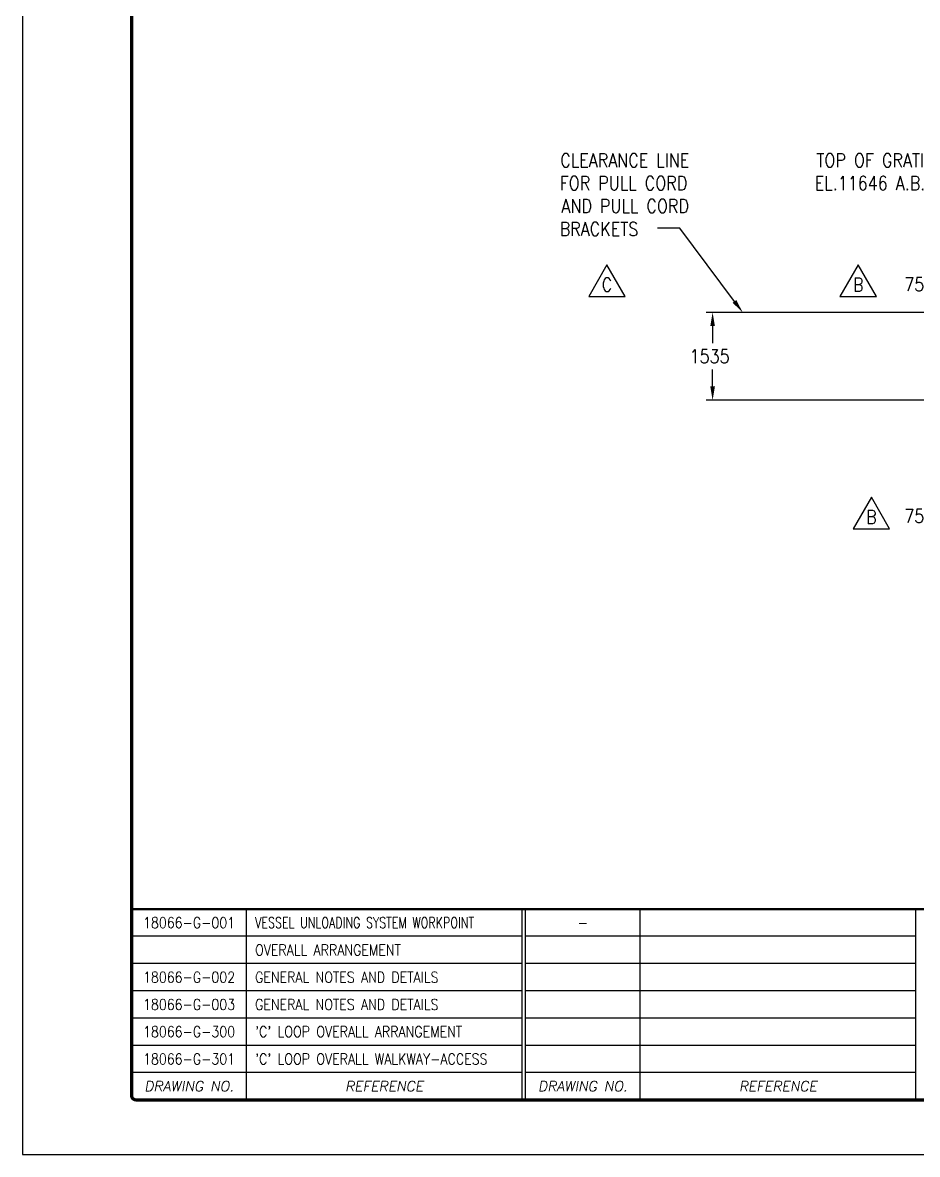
# Model space of a CAD drawing. Extents: x 0 to 68580, y 0 to 45720.
# Drawn here: x 0 to 15636, y 0 to 19783 of the extents above; entities that cross this region are included whole.
import ezdxf
from ezdxf.enums import TextEntityAlignment as Align

# ---------------------------------------------------------------- set-up
doc = ezdxf.new("R2010")
doc.units = 0
doc.header["$LTSCALE"] = 40
doc.layers.get('0').update_dxf_attribs({"linetype": 'CONTINUOUS'})
doc.layers.get('DEFPOINTS').update_dxf_attribs({"linetype": 'CONTINUOUS'})
for name, color, linetype in [('EMS_BORDER', 7, 'CONTINUOUS'), ('EMS_DIM', 3, 'CONTINUOUS'), ('EMS_OBJECT', 252, 'CONTINUOUS'), ('EMS_REV', 7, 'CONTINUOUS'), ('EMS_SHEET', 252, 'CONTINUOUS'), ('EMS_TXT', 2, 'CONTINUOUS')]:
    doc.layers.add(name, color=color, linetype=linetype)
doc.styles.add('EMS', font='Romans.shx', dxfattribs={"width": 0.85, "height": 240})
doc.styles.add('EMS_STATUS', font='txt', dxfattribs={"oblique": 15, "height": 4.7625})
doc.dimstyles.get("Standard").update_dxf_attribs({"dimtxt": 0.125, "dimasz": 0.25, "dimexe": 0.18, "dimexo": 0.0625, "dimgap": 0.09, "dimtad": 0, "dimtih": 1, "dimtoh": 1, "dimzin": 12, "dimcen": 0.09, "dimclrd": 160, "dimclre": 160, "dimclrt": 200, "dimazin": 3, "dimtfac": 1, "dimtofl": 0, "dimtmove": 0, "dimatfit": 3})

# ---------------------------------------------------------------- blocks, each defined once
blk = doc.blocks.new('EMS_REFERENCETXT')
at = {"layer": 'EMS_BORDER', "color": 3, "style": 'EMS', "width": 0.85}
for tag, p in [('DWGREFNO1', (38.78, 54)), ('DWGREFNO7', (130.52, 54)), ('DWGREFNO2', (38.78, 47.64)), ('DWGREFNO8', (130.52, 47.64)), ('DWGREFNO3', (38.78, 41.29)), ('DWGREFNO9', (130.52, 41.29)), ('DWGREFNO4', (38.78, 34.94)), ('DWGREFNO10', (130.52, 34.94)), ('DWGREFNO5', (38.78, 28.58)), ('DWGREFNO11', (130.52, 28.58)), ('DWGREFNO6', (38.78, 22.23)), ('DWGREFNO12', (130.52, 22.23))]:
    blk.add_attdef(tag, text='', height=2.53, dxfattribs=at).set_placement(p, align=Align.MIDDLE_CENTER)
for tag, p in [('DWGREF1', (54.17, 54)), ('DWGREF7', (145.91, 54)), ('DWGREF2', (54.17, 47.64)), ('DWGREF8', (145.91, 47.64)), ('DWGREF3', (54.17, 41.29)), ('DWGREF9', (145.91, 41.29)), ('DWGREF4', (54.17, 34.94)), ('DWGREF10', (145.91, 34.94)), ('DWGREF5', (54.17, 28.58)), ('DWGREF11', (145.91, 28.58)), ('DWGREF6', (54.17, 22.23)), ('DWGREF12', (145.91, 22.23))]:
    blk.add_attdef(tag, text='', height=2.53, dxfattribs=at).set_placement(p, align=Align.MIDDLE_LEFT)
blk = doc.blocks.new('EMS_BORDER')
at = {"layer": 'EMS_BORDER'}
for p, q in [((52.17, 12.7), (52.17, 57.17)), ((116.34, 57.17), (116.34, 12.7)), ((117.14, 12.7), (117.14, 57.17)), ((208.08, 57.17), (208.08, 12.7)), ((116.34, 50.82), (25.4, 50.82)), ((208.08, 50.82), (117.14, 50.82)), ((116.34, 44.47), (25.4, 44.47)), ((208.08, 44.47), (117.14, 44.47)), ((116.34, 38.11), (25.4, 38.11)), ((208.08, 38.11), (117.14, 38.11)), ((116.34, 31.76), (25.4, 31.76)), ((208.08, 31.76), (117.14, 31.76)), ((116.34, 25.41), (25.4, 25.41)), ((208.08, 25.41), (117.14, 25.41)), ((116.34, 19.05), (25.4, 19.05)), ((208.08, 19.05), (117.14, 19.05))]:
    blk.add_line(p, q, dxfattribs=at)
at = {"layer": 'EMS_BORDER', "const_width": 0.762}
blk.add_lwpolyline([(900.7, 12.7), (26.4, 12.7, -0.414214), (25.4, 13.7), (25.4, 595.9, -0.414214), (26.4, 596.9), (900.7, 596.9, -0.414214), (901.7, 595.9), (901.7, 13.7, -0.414214)], format="xyb", close=True, dxfattribs=at)
at = {"layer": 'EMS_BORDER', "const_width": 0.508}
blk.add_lwpolyline([(901.7, 57.17), (25.4, 57.17)], dxfattribs=at)
at = {"layer": 'EMS_SHEET'}
blk.add_lwpolyline([(0, 609.6), (0, 0), (914.4, 0), (914.4, 609.6)], close=True, dxfattribs=at)
at = {"layer": 'EMS_BORDER', "color": 3, "style": 'EMS', "oblique": 10}
for p in [(38.78, 15.88), (130.52, 15.88)]:
    blk.add_text('DRAWING NO.', height=2.3693, dxfattribs=at).set_placement(p, align=Align.MIDDLE_CENTER)
at = {"layer": 'EMS_BORDER', "color": 2, "style": 'EMS', "width": 0.85}
for tag, p in [('SCALE', (608.16, 47.68)), ('DATE', (608.16, 36.58)), ('DRAWN', (608.16, 25.48)), ('CHECKED', (608.16, 14.38))]:
    blk.add_attdef(tag, text='', height=3.17, dxfattribs=at).set_placement(p, align=Align.CENTER)
at = {"layer": 'EMS_BORDER', "color": 7, "style": 'EMS_STATUS', "oblique": 15}
for tag, p in [('STATUSLINE1', (678.04, 46.72)), ('STATUSLINE2', (678.04, 40.37))]:
    blk.add_attdef(tag, text='', height=4.76, dxfattribs=at).set_placement(p, align=Align.CENTER)
at = {"layer": 'EMS_BORDER', "color": 7, "style": 'EMS', "width": 0.85}
for tag, height, p in [('DRAWINGTITLELINE1', 3.81, (856.17, 43.6)), ('DRAWINGTITLELINE2', 3.81, (856.17, 37.25)), ('DRAWINGTITLELINE3', 3.81, (856.17, 30.9)), ('PROJECTTITLELINE1', 3.81, (678.04, 23.6)), ('PROJECTTITLELINE2', 3.81, (678.04, 17.25)), ('DWGNO1', 3.97, (856.17, 15.25))]:
    blk.add_attdef(tag, text='', height=height, dxfattribs=at).set_placement(p, align=Align.CENTER)
at = {"layer": 'EMS_BORDER', "color": 2, "style": 'EMS', "oblique": 10, "width": 0.85}
blk.add_attdef('APP', text='', height=2.54, dxfattribs=at).set_placement((818.7, 15.96), align=Align.CENTER)
at = {"layer": 'EMS_BORDER', "color": 7, "style": 'EMS', "width": 0.85}
blk.add_attdef('REV', text='', height=3.81, dxfattribs=at).set_placement((893.7, 17.14), align=Align.MIDDLE_CENTER)
blk = doc.blocks.new('*U245')
at = {"layer": 'EMS_DIM', "color": 0, "style": 'EMS', "width": 0.85}
blk.add_text('750', height=240, dxfattribs=at).set_placement((15408, 11038))
blk = doc.blocks.new('*D43')
at = {"layer": 'DEFPOINTS', "color": 0}
for p in [(17850, 11533), (16109, 10783), (17823, 10783)]:
    blk.add_point(p, dxfattribs=at)
at = {"layer": 'EMS_DIM', "color": 0}
for p, q in [((17662, 11533), (15996, 11533)), ((16109, 11293), (16109, 11023)), ((17636, 10783), (15996, 10783))]:
    blk.add_line(p, q, dxfattribs=at)
for points in [[(16069, 11293), (16149, 11293), (16109, 11533)], [(16069, 11023), (16149, 11023), (16109, 10783)]]:
    blk.add_solid(points, dxfattribs=at)
at = {"layer": 'EMS_REV'}
blk.add_blockref('*U245', (0, 0), dxfattribs=at)
blk = doc.blocks.new('*U247')
at = {"layer": 'EMS_DIM', "color": 0, "style": 'EMS', "width": 0.85}
blk.add_text('750', height=240, dxfattribs=at).set_placement((15408, 15088))
blk = doc.blocks.new('*D45')
at = {"layer": 'DEFPOINTS', "color": 0}
for p in [(16109, 15583), (17850, 15583), (17850, 14833)]:
    blk.add_point(p, dxfattribs=at)
at = {"layer": 'EMS_DIM', "color": 0}
for p, q in [((17662, 15583), (15996, 15583)), ((16109, 15073), (16109, 15343)), ((17662, 14833), (15996, 14833))]:
    blk.add_line(p, q, dxfattribs=at)
for points in [[(16069, 15343), (16149, 15343), (16109, 15583)], [(16069, 15073), (16149, 15073), (16109, 14833)]]:
    blk.add_solid(points, dxfattribs=at)
at = {"layer": 'EMS_REV'}
blk.add_blockref('*U247', (0, 0), dxfattribs=at)
blk = doc.blocks.new('*U188')
at = {"layer": 'EMS_TXT', "style": 'EMS', "width": 0.85}
for s, p in [('TOP OF GRATING', (13872, 17257)), ('EL.11646 A.B.', (13843, 16857))]:
    blk.add_text(s, height=240, dxfattribs=at).set_placement(p)
blk = doc.blocks.new('EMS_REVSYMM')
at = {"layer": 'EMS_REV', "color": 2}
blk.add_lwpolyline([(5.33, 0), (0, 9.23), (-5.33, 0)], close=True, dxfattribs=at)
at = {"layer": 'EMS_REV', "style": 'EMS', "width": 0.85}
blk.add_attdef('RV', text='', height=3.97, dxfattribs=at).set_placement((0, 3.46), align=Align.MIDDLE)
blk = doc.blocks.new('*U292')
at = {"layer": 'EMS_DIM', "color": 0, "style": 'EMS', "width": 0.85}
blk.add_text('1535', height=240, dxfattribs=at).set_placement((11654, 13831))
blk = doc.blocks.new('*D109')
at = {"layer": 'DEFPOINTS', "color": 0}
for p in [(18831, 14718), (12058, 13183), (17217, 13183)]:
    blk.add_point(p, dxfattribs=at)
at = {"layer": 'EMS_DIM', "color": 0}
for p, q in [((18644, 14718), (11945, 14718)), ((12058, 14478), (12058, 14183)), ((12058, 13423), (12058, 13718)), ((17029, 13183), (11945, 13183))]:
    blk.add_line(p, q, dxfattribs=at)
for points in [[(12018, 14478), (12098, 14478), (12058, 14718)], [(12018, 13423), (12098, 13423), (12058, 13183)]]:
    blk.add_solid(points, dxfattribs=at)
at = {"layer": 'EMS_REV'}
blk.add_blockref('*U292', (0, 0), dxfattribs=at)
blk = doc.blocks.new('*U227')
at = {"layer": 'EMS_TXT', "style": 'EMS', "width": 0.85}
for s, p in [('CLEARANCE LINE', (9395, 17257)), ('FOR PULL CORD', (9386, 16857)), ('AND PULL CORD', (9415, 16457)), ('BRACKETS', (9386, 16057))]:
    blk.add_text(s, height=240, dxfattribs=at).set_placement(p)
blk = doc.blocks.new('*U228')
at = {"layer": 'EMS_DIM'}
blk.add_lwpolyline([(12440, 14910), (11483, 16190), (11096, 16190)], dxfattribs=at)
blk.add_solid([(12472, 14934), (12584, 14718), (12408, 14886)], dxfattribs=at)

msp = doc.modelspace()

# ---------------------------------------------------------------- linework, layer by layer
at = {"layer": 'EMS_BORDER'}
msp.add_line((10792.88, 952.5), (10792.88, 4287.941), dxfattribs=at)

# ---------------------------------------------------------------- block references
ref = msp.add_blockref('EMS_REFERENCETXT', (0, 0), dxfattribs=dict(xscale=75, yscale=75, zscale=75))
ref.add_attrib('DWGREFNO1', '18066-G-001', dxfattribs={"layer": 'EMS_BORDER', "color": 3, "height": 189.5475, "style": 'EMS', "width": 0.85}).set_placement((2908.729, 4049.696), align=Align.MIDDLE_CENTER)
ref.add_attrib('DWGREF1', 'VESSEL UNLOADING SYSTEM WORKPOINT', dxfattribs={"layer": 'EMS_BORDER', "color": 3, "height": 189.5475, "style": 'EMS', "width": 0.75}).set_placement((4062.458, 4049.696), align=Align.MIDDLE_LEFT)
ref.add_attrib('DWGREF2', 'OVERALL ARRANGEMENT', dxfattribs={"layer": 'EMS_BORDER', "color": 3, "height": 189.5475, "style": 'EMS', "width": 0.85}).set_placement((4062.458, 3573.204), align=Align.MIDDLE_LEFT)
ref.add_attrib('DWGREFNO3', '18066-G-002', dxfattribs={"layer": 'EMS_BORDER', "color": 3, "height": 189.5475, "style": 'EMS', "width": 0.85}).set_placement((2908.729, 3096.712), align=Align.MIDDLE_CENTER)
ref.add_attrib('DWGREF3', 'GENERAL NOTES AND DETAILS', dxfattribs={"layer": 'EMS_BORDER', "color": 3, "height": 189.5475, "style": 'EMS', "width": 0.85}).set_placement((4062.458, 3096.712), align=Align.MIDDLE_LEFT)
ref.add_attrib('DWGREFNO4', '18066-G-003', dxfattribs={"layer": 'EMS_BORDER', "color": 3, "height": 189.5475, "style": 'EMS', "width": 0.85}).set_placement((2908.729, 2620.221), align=Align.MIDDLE_CENTER)
ref.add_attrib('DWGREF4', 'GENERAL NOTES AND DETAILS', dxfattribs={"layer": 'EMS_BORDER', "color": 3, "height": 189.5475, "style": 'EMS', "width": 0.85}).set_placement((4062.458, 2620.221), align=Align.MIDDLE_LEFT)
ref.add_attrib('DWGREFNO5', '18066-G-300', dxfattribs={"layer": 'EMS_BORDER', "color": 3, "height": 189.5475, "style": 'EMS', "width": 0.85}).set_placement((2908.729, 2143.729), align=Align.MIDDLE_CENTER)
ref.add_attrib('DWGREF5', "'C' LOOP OVERALL ARRANGEMENT", dxfattribs={"layer": 'EMS_BORDER', "color": 3, "height": 189.5475, "style": 'EMS', "width": 0.85}).set_placement((4062.458, 2143.729), align=Align.MIDDLE_LEFT)
ref.add_attrib('DWGREFNO6', '18066-G-301', dxfattribs={"layer": 'EMS_BORDER', "color": 3, "height": 189.5475, "style": 'EMS', "width": 0.85}).set_placement((2908.729, 1667.237), align=Align.MIDDLE_CENTER)
ref.add_attrib('DWGREF6', "'C' LOOP OVERALL WALKWAY-ACCESS", dxfattribs={"layer": 'EMS_BORDER', "color": 3, "height": 189.5475, "style": 'EMS', "width": 0.85}).set_placement((4062.458, 1667.237), align=Align.MIDDLE_LEFT)
ref.add_attrib('DWGREFNO7', '-', dxfattribs={"layer": 'EMS_BORDER', "color": 3, "height": 189.548, "style": 'EMS', "width": 0.85}).set_placement((9789.151, 4049.696), align=Align.MIDDLE_CENTER)
at = {"layer": 'EMS_OBJECT', "xscale": 75, "yscale": 75, "zscale": 75}
msp.add_blockref('EMS_BORDER', (0, 0), dxfattribs=at)
at = {"layer": 'EMS_REV'}
for name in ['*U227', '*U188', '*U228']:
    msp.add_blockref(name, (0, 0), dxfattribs=at)
at = {"layer": 'EMS_REV', "xscale": 60, "yscale": 60, "zscale": 60}
for p, values in [((10212.027, 14993.724), {'RV': 'C'}), ((14602.868, 14993.724), {'RV': 'B'}), ((14832.007, 10934.853), {'RV': 'B'})]:
    msp.add_blockref('EMS_REVSYMM', p, dxfattribs=at).add_auto_attribs(values)

# ---------------------------------------------------------------- texts
at = {"layer": 'EMS_BORDER', "color": 3, "style": 'EMS', "oblique": 10}
for p in [(6319.159, 1190.746), (13199.583, 1190.746)]:
    msp.add_text('REFERENCE', height=177.7008, dxfattribs=at).set_placement(p, align=Align.MIDDLE_CENTER)

# ---------------------------------------------------------------- dimensions: what is measured, and where the dimension line sits
at = {"layer": 'EMS_DIM'}
for base, p1, p2, angle, picture, middle in [((16108.513, 15583.032), (17849.816, 14833.032), (17849.816, 15583.032), 270, '*D45', (15699.763, 15208.032)), ((12057.522, 13183.032), (18831.274, 14718.032), (17216.632, 13183.032), 90, '*D109', (12057.522, 13950.532)), ((16108.5133, 10783.0271), (17849.8159, 11533.032), (17823.3088, 10783.0271), 90, '*D43', (15699.7633, 11158.0296))]:
    dim = msp.add_linear_dim(base=base, p1=p1, p2=p2, angle=angle, dimstyle='Standard', dxfattribs=at)
    dim.commit()
    dim.dimension.update_dxf_attribs({"geometry": picture, "text_midpoint": middle})

doc.saveas('drawing.dxf')
